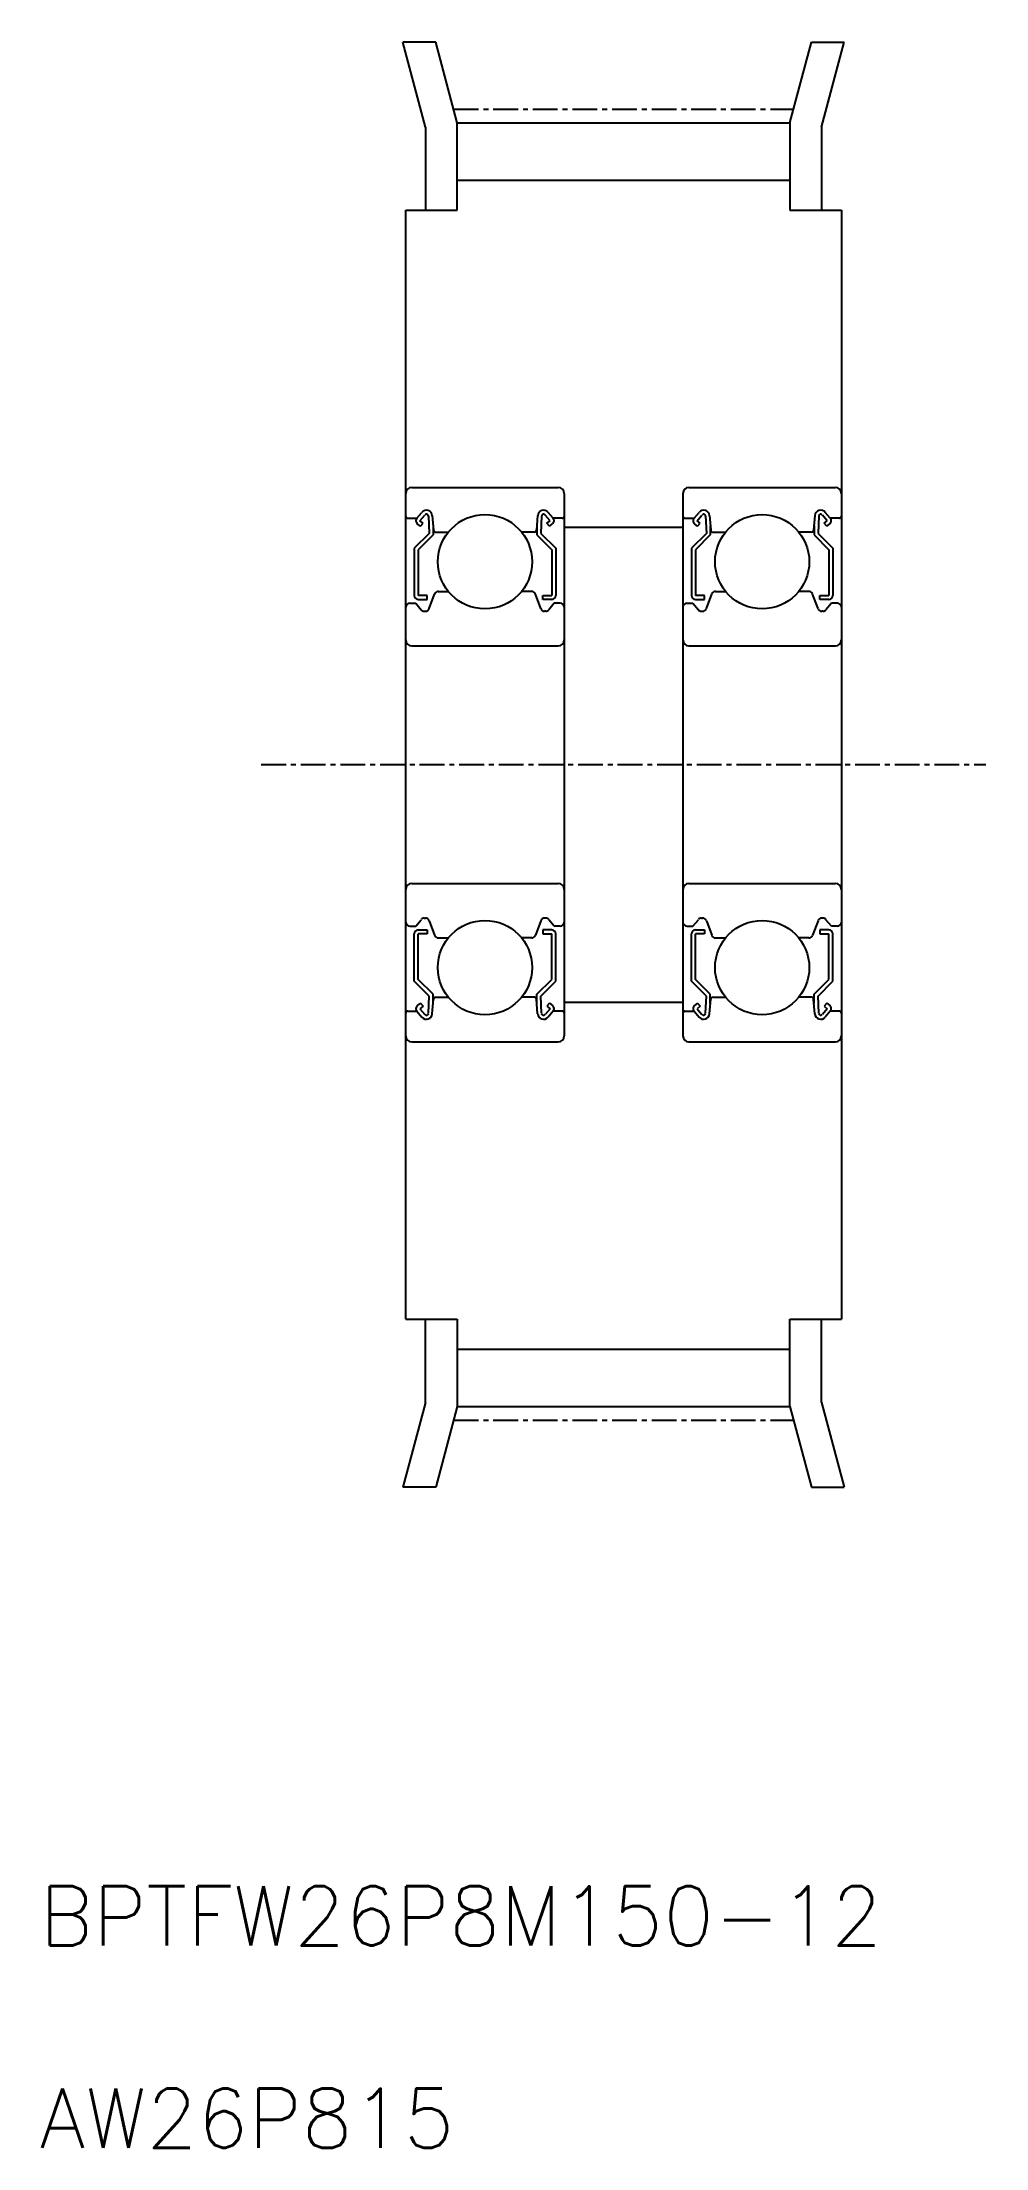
# Model space of a CAD drawing. Extents: x 22 to 70, y 0 to 107.
import ezdxf
from ezdxf.enums import TextEntityAlignment as Align

# ---------------------------------------------------------------- set-up
doc = ezdxf.new("R2010")
doc.units = 0
doc.linetypes.add('CENTER', pattern=[2, 1.25, -0.25, 0.25, -0.25])
doc.layers.get('0').update_dxf_attribs({"linetype": 'CONTINUOUS'})
doc.layers.add('CENTER', color=1, linetype='CONTINUOUS')
doc.styles.get("Standard").update_dxf_attribs({"font": 'txt.shx', "bigfont": 'bigfont.shx'})

msp = doc.modelspace()

# ---------------------------------------------------------------- linework, layer by layer
at = {"color": 7, "linetype": 'CONTINUOUS'}
for p, q in [((41.86, 106.68), (40.2, 106.68)), ((41.35, 102.38), (40.2, 106.68)), ((42.95, 102.6), (41.86, 106.68)), ((59.75, 102.6), (60.84, 106.68)), ((60.84, 106.68), (62.5, 106.68)), ((61.35, 102.38), (62.5, 106.68)), ((41.35, 102.38), (41.35, 98.18)), ((42.95, 102.6), (59.75, 102.6)), ((42.95, 98.18), (42.95, 102.6)), ((59.75, 102.6), (59.75, 98.18)), ((61.35, 102.38), (61.35, 98.18)), ((42.95, 99.7), (59.75, 99.7)), ((40.35, 42.18), (40.35, 98.18)), ((40.35, 98.18), (42.95, 98.18)), ((59.75, 98.18), (62.35, 98.18)), ((62.35, 98.18), (62.35, 42.18)), ((40.65, 84.18), (48.05, 84.18)), ((54.65, 84.18), (62.05, 84.18)), ((48.35, 83.88), (48.35, 56.48)), ((54.35, 83.88), (54.35, 56.48)), ((40.45, 82.63), (40.91, 82.63)), ((40.91, 82.63), (41.16, 82.92)), ((41.09, 82.22), (40.93, 82.34)), ((41.06, 82.5), (41.31, 82.79)), ((41.22, 82.37), (41.06, 82.5)), ((41.09, 82.22), (41.22, 82.37)), ((41.49, 82.74), (41.53, 81.86)), ((41.69, 82.76), (41.75, 82.02)), ((41.73, 82.25), (41.73, 81.78)), ((41.85, 81.93), (42.5, 81.93)), ((46.85, 81.93), (46.2, 81.93)), ((47.01, 82.76), (46.95, 82.02)), ((46.97, 82.25), (46.97, 81.78)), ((47.21, 82.74), (47.17, 81.86)), ((47.64, 82.5), (47.39, 82.79)), ((47.48, 82.37), (47.64, 82.5)), ((47.61, 82.22), (47.48, 82.37)), ((47.79, 82.63), (47.54, 82.92)), ((47.61, 82.22), (47.76, 82.34)), ((48.25, 82.63), (47.79, 82.63)), ((48.35, 82.18), (54.35, 82.18)), ((54.45, 82.63), (54.91, 82.63)), ((54.91, 82.63), (55.16, 82.92)), ((55.09, 82.22), (54.93, 82.34)), ((55.06, 82.5), (55.31, 82.79)), ((55.22, 82.37), (55.06, 82.5)), ((55.09, 82.22), (55.22, 82.37)), ((55.49, 82.74), (55.53, 81.86)), ((55.69, 82.76), (55.75, 82.02)), ((55.73, 82.25), (55.73, 81.78)), ((55.85, 81.93), (56.5, 81.93)), ((60.85, 81.93), (60.2, 81.93)), ((61.01, 82.76), (60.95, 82.02)), ((60.97, 82.25), (60.97, 81.78)), ((61.21, 82.74), (61.17, 81.86)), ((61.64, 82.5), (61.39, 82.79)), ((61.48, 82.37), (61.64, 82.5)), ((61.61, 82.22), (61.48, 82.37)), ((61.79, 82.63), (61.54, 82.92)), ((61.61, 82.22), (61.76, 82.34)), ((62.25, 82.63), (61.79, 82.63)), ((41.53, 81.86), (40.78, 81.11)), ((40.78, 81.11), (40.78, 78.73)), ((41.73, 81.78), (40.98, 81.03)), ((40.98, 81.03), (40.98, 78.73)), ((46.97, 81.78), (47.72, 81.03)), ((47.17, 81.86), (47.92, 81.11)), ((47.72, 81.03), (47.72, 78.73)), ((47.92, 81.11), (47.92, 78.73)), ((55.53, 81.86), (54.78, 81.11)), ((54.78, 81.11), (54.78, 78.73)), ((55.73, 81.78), (54.98, 81.03)), ((54.98, 81.03), (54.98, 78.73)), ((60.97, 81.78), (61.72, 81.03)), ((61.17, 81.86), (61.92, 81.11)), ((61.72, 81.03), (61.72, 78.73)), ((61.92, 81.11), (61.92, 78.73)), ((41.43, 78.73), (40.98, 78.73)), ((41.43, 78.53), (41.43, 78.73)), ((41.53, 78.06), (41.8, 78.79)), ((41.99, 78.93), (42.5, 78.93)), ((46.71, 78.93), (46.2, 78.93)), ((47.17, 78.06), (46.9, 78.79)), ((47.27, 78.53), (47.27, 78.73)), ((47.27, 78.73), (47.72, 78.73)), ((55.43, 78.73), (54.98, 78.73)), ((55.43, 78.53), (55.43, 78.73)), ((55.53, 78.06), (55.8, 78.79)), ((55.99, 78.93), (56.5, 78.93)), ((60.71, 78.93), (60.2, 78.93)), ((61.17, 78.06), (60.9, 78.79)), ((61.27, 78.73), (61.72, 78.73)), ((61.27, 78.53), (61.27, 78.73)), ((40.55, 78.33), (40.85, 78.33)), ((40.85, 78.33), (41.13, 78)), ((40.98, 78.53), (41.43, 78.53)), ((41.28, 77.93), (41.34, 77.93)), ((47.72, 78.53), (47.27, 78.53)), ((47.42, 77.93), (47.36, 77.93)), ((47.85, 78.33), (47.57, 78)), ((48.15, 78.33), (47.85, 78.33)), ((54.55, 78.33), (54.85, 78.33)), ((54.85, 78.33), (55.13, 78)), ((54.98, 78.53), (55.43, 78.53)), ((55.28, 77.93), (55.34, 77.93)), ((61.72, 78.53), (61.27, 78.53)), ((61.42, 77.93), (61.36, 77.93)), ((61.85, 78.33), (61.57, 78)), ((62.15, 78.33), (61.85, 78.33)), ((40.65, 76.18), (48.05, 76.18)), ((54.65, 76.18), (62.05, 76.18)), ((40.65, 64.18), (48.05, 64.18)), ((54.65, 64.18), (62.05, 64.18)), ((40.55, 62.03), (40.85, 62.03)), ((40.85, 62.03), (41.13, 62.35)), ((40.98, 61.83), (41.43, 61.83)), ((41.28, 62.43), (41.34, 62.43)), ((41.43, 61.83), (41.43, 61.63)), ((41.53, 62.29), (41.8, 61.56)), ((47.17, 62.29), (46.9, 61.56)), ((47.72, 61.83), (47.27, 61.83)), ((47.27, 61.83), (47.27, 61.63)), ((47.42, 62.43), (47.36, 62.43)), ((47.85, 62.03), (47.57, 62.35)), ((48.15, 62.03), (47.85, 62.03)), ((54.55, 62.03), (54.85, 62.03)), ((54.85, 62.03), (55.13, 62.35)), ((54.98, 61.83), (55.43, 61.83)), ((55.28, 62.43), (55.34, 62.43)), ((55.43, 61.83), (55.43, 61.63)), ((55.53, 62.29), (55.8, 61.56)), ((61.17, 62.29), (60.9, 61.56)), ((61.27, 61.83), (61.27, 61.63)), ((61.72, 61.83), (61.27, 61.83)), ((61.42, 62.43), (61.36, 62.43)), ((61.85, 62.03), (61.57, 62.35)), ((62.15, 62.03), (61.85, 62.03)), ((40.78, 59.24), (40.78, 61.63)), ((40.98, 59.33), (40.98, 61.63)), ((41.43, 61.63), (40.98, 61.63)), ((41.99, 61.43), (42.5, 61.43)), ((46.71, 61.43), (46.2, 61.43)), ((47.27, 61.63), (47.72, 61.63)), ((47.72, 59.33), (47.72, 61.63)), ((47.92, 59.24), (47.92, 61.63)), ((54.78, 59.24), (54.78, 61.63)), ((55.43, 61.63), (54.98, 61.63)), ((54.98, 59.33), (54.98, 61.63)), ((55.99, 61.43), (56.5, 61.43)), ((60.71, 61.43), (60.2, 61.43)), ((61.27, 61.63), (61.72, 61.63)), ((61.72, 59.33), (61.72, 61.63)), ((61.92, 59.24), (61.92, 61.63)), ((41.53, 58.49), (40.78, 59.24)), ((41.73, 58.58), (40.98, 59.33)), ((41.73, 58.11), (41.73, 58.58)), ((46.97, 58.58), (47.72, 59.33)), ((46.97, 58.11), (46.97, 58.58)), ((47.17, 58.49), (47.92, 59.24)), ((55.53, 58.49), (54.78, 59.24)), ((55.73, 58.58), (54.98, 59.33)), ((55.73, 58.11), (55.73, 58.58)), ((60.97, 58.58), (61.72, 59.33)), ((60.97, 58.11), (60.97, 58.58)), ((61.17, 58.49), (61.92, 59.24)), ((40.45, 57.73), (40.91, 57.73)), ((40.91, 57.73), (41.16, 57.43)), ((41.09, 58.14), (40.93, 58.01)), ((41.22, 57.98), (41.06, 57.85)), ((41.06, 57.85), (41.31, 57.56)), ((41.09, 58.14), (41.22, 57.98)), ((41.49, 57.62), (41.53, 58.49)), ((41.69, 57.59), (41.75, 58.33)), ((41.85, 58.43), (42.5, 58.43)), ((46.85, 58.43), (46.2, 58.43)), ((47.01, 57.59), (46.95, 58.33)), ((47.21, 57.62), (47.17, 58.49)), ((47.64, 57.85), (47.39, 57.56)), ((47.61, 58.14), (47.48, 57.98)), ((47.48, 57.98), (47.64, 57.85)), ((47.79, 57.73), (47.54, 57.43)), ((47.61, 58.14), (47.76, 58.01)), ((48.25, 57.73), (47.79, 57.73)), ((48.35, 58.18), (54.35, 58.18)), ((54.45, 57.73), (54.91, 57.73)), ((54.91, 57.73), (55.16, 57.43)), ((55.09, 58.14), (54.93, 58.01)), ((55.22, 57.98), (55.06, 57.85)), ((55.06, 57.85), (55.31, 57.56)), ((55.09, 58.14), (55.22, 57.98)), ((55.49, 57.62), (55.53, 58.49)), ((55.69, 57.59), (55.75, 58.33)), ((55.85, 58.43), (56.5, 58.43)), ((60.85, 58.43), (60.2, 58.43)), ((61.01, 57.59), (60.95, 58.33)), ((61.21, 57.62), (61.17, 58.49)), ((61.64, 57.85), (61.39, 57.56)), ((61.61, 58.14), (61.48, 57.98)), ((61.48, 57.98), (61.64, 57.85)), ((61.79, 57.73), (61.54, 57.43)), ((61.61, 58.14), (61.76, 58.01)), ((62.25, 57.73), (61.79, 57.73)), ((40.65, 56.18), (48.05, 56.18)), ((54.65, 56.18), (62.05, 56.18)), ((40.35, 42.18), (42.95, 42.18)), ((41.35, 37.97), (41.35, 42.18)), ((42.95, 42.18), (42.95, 37.76)), ((59.75, 42.18), (62.35, 42.18)), ((59.75, 37.76), (59.75, 42.18)), ((61.35, 37.97), (61.35, 42.18)), ((42.95, 40.66), (59.75, 40.66)), ((41.35, 37.97), (40.2, 33.68)), ((42.95, 37.76), (41.86, 33.68)), ((42.95, 37.76), (59.75, 37.76)), ((59.75, 37.76), (60.84, 33.68)), ((61.35, 37.97), (62.5, 33.68)), ((41.86, 33.68), (40.2, 33.68)), ((60.84, 33.68), (62.5, 33.68))]:
    msp.add_line(p, q, dxfattribs=at)
for centre in [(44.35, 80.43), (58.35, 80.43), (44.35, 59.93), (58.35, 59.93)]:
    msp.add_circle(centre, 2.38, dxfattribs=at)
for centre, radius, start, end in [((40.65, 83.88), 0.3, 90, 180), ((48.05, 83.88), 0.3, 0, 90), ((54.65, 83.88), 0.3, 90, 180), ((62.05, 83.88), 0.3, 0, 90), ((41.39, 82.73), 0.3, 4.9968, 140.002), ((47.31, 82.73), 0.3, 39.998, 175.0032), ((55.39, 82.73), 0.3, 4.9968, 140.002), ((61.31, 82.73), 0.3, 39.998, 175.0032), ((40.45, 82.73), 0.1, 180, 270), ((41.06, 82.5), 0.2, 140.002, 230.0863), ((41.39, 82.73), 0.1, 2.8198, 140.0022), ((41.85, 82.03), 0.1, 184.9968, 269.9991), ((46.85, 82.03), 0.1, 270.0009, 355.0032), ((47.31, 82.73), 0.1, 39.9978, 177.1802), ((47.64, 82.5), 0.2, 309.9137, 39.998), ((48.25, 82.73), 0.1, 270, 0), ((54.45, 82.73), 0.1, 180, 270), ((55.06, 82.5), 0.2, 140.002, 230.0863), ((55.39, 82.73), 0.1, 2.8198, 140.0022), ((55.85, 82.03), 0.1, 184.9968, 269.9991), ((60.85, 82.03), 0.1, 270.0009, 355.0032), ((61.31, 82.73), 0.1, 39.9978, 177.1802), ((61.64, 82.5), 0.2, 309.9137, 39.998), ((62.25, 82.73), 0.1, 270, 0), ((40.98, 78.73), 0.2, 180, 270), ((41.99, 78.73), 0.2, 90, 159.9916), ((46.71, 78.73), 0.2, 20.0084, 90), ((47.72, 78.73), 0.2, 270, 0), ((54.98, 78.73), 0.2, 180, 270), ((55.99, 78.73), 0.2, 90, 159.9916), ((60.71, 78.73), 0.2, 20.0084, 90), ((61.72, 78.73), 0.2, 270, 0), ((40.55, 78.13), 0.2, 90, 180), ((41.28, 78.13), 0.2, 219.9952, 270), ((41.34, 78.13), 0.2, 270, 339.9916), ((47.36, 78.13), 0.2, 200.0084, 270), ((47.42, 78.13), 0.2, 270, 320.0048), ((48.15, 78.13), 0.2, 0, 90), ((54.55, 78.13), 0.2, 90, 180), ((55.28, 78.13), 0.2, 219.9952, 270), ((55.34, 78.13), 0.2, 270, 339.9916), ((61.36, 78.13), 0.2, 200.0084, 270), ((61.42, 78.13), 0.2, 270, 320.0048), ((62.15, 78.13), 0.2, 0, 90), ((40.65, 76.48), 0.3, 180, 270), ((48.05, 76.48), 0.3, 270, 0), ((54.65, 76.48), 0.3, 180, 270), ((62.05, 76.48), 0.3, 270, 0), ((40.65, 63.88), 0.3, 90, 180), ((48.05, 63.88), 0.3, 0, 90), ((54.65, 63.88), 0.3, 90, 180), ((62.05, 63.88), 0.3, 0, 90), ((40.55, 62.23), 0.2, 180, 270), ((40.98, 61.63), 0.2, 90, 180), ((41.28, 62.23), 0.2, 90, 140.0048), ((41.34, 62.23), 0.2, 20.0084, 90), ((47.36, 62.23), 0.2, 90, 159.9916), ((47.42, 62.23), 0.2, 39.9952, 90), ((47.72, 61.63), 0.2, 0, 90), ((48.15, 62.23), 0.2, 270, 0), ((54.55, 62.23), 0.2, 180, 270), ((54.98, 61.63), 0.2, 90, 180), ((55.28, 62.23), 0.2, 90, 140.0048), ((55.34, 62.23), 0.2, 20.0084, 90), ((61.36, 62.23), 0.2, 90, 159.9916), ((61.42, 62.23), 0.2, 39.9952, 90), ((61.72, 61.63), 0.2, 0, 90), ((62.15, 62.23), 0.2, 270, 0), ((41.99, 61.63), 0.2, 200.0084, 270), ((46.71, 61.63), 0.2, 270, 339.9916), ((55.99, 61.63), 0.2, 200.0084, 270), ((60.71, 61.63), 0.2, 270, 339.9916), ((40.45, 57.63), 0.1, 90, 180), ((41.06, 57.85), 0.2, 129.9137, 219.998), ((41.39, 57.62), 0.3, 219.998, 355.0032), ((41.39, 57.62), 0.1, 219.9978, 357.1802), ((41.85, 58.33), 0.1, 90.0009, 175.0032), ((46.85, 58.33), 0.1, 4.9968, 89.9991), ((47.31, 57.62), 0.3, 184.9968, 320.002), ((47.31, 57.62), 0.1, 182.8198, 320.0022), ((47.64, 57.85), 0.2, 320.002, 50.0863), ((48.25, 57.63), 0.1, 0, 90), ((54.45, 57.63), 0.1, 90, 180), ((55.06, 57.85), 0.2, 129.9137, 219.998), ((55.39, 57.62), 0.3, 219.998, 355.0032), ((55.39, 57.62), 0.1, 219.9978, 357.1802), ((55.85, 58.33), 0.1, 90.0009, 175.0032), ((60.85, 58.33), 0.1, 4.9968, 89.9991), ((61.31, 57.62), 0.3, 184.9968, 320.002), ((61.31, 57.62), 0.1, 182.8198, 320.0022), ((61.64, 57.85), 0.2, 320.002, 50.0863), ((62.25, 57.63), 0.1, 0, 90), ((40.65, 56.48), 0.3, 180, 270), ((48.05, 56.48), 0.3, 270, 0), ((54.65, 56.48), 0.3, 180, 270), ((62.05, 56.48), 0.3, 270, 0)]:
    msp.add_arc(centre, radius, start, end, dxfattribs=at)
at = {"layer": 'CENTER', "color": 1, "linetype": 'CENTER'}
for p, q in [((42.77, 103.28), (59.93, 103.28)), ((33.05, 70.18), (69.65, 70.18)), ((42.77, 37.07), (59.93, 37.07))]:
    msp.add_line(p, q, dxfattribs=at)

# ---------------------------------------------------------------- texts
at = {"color": 7, "linetype": 'CONTINUOUS'}
for s, p in [('BPTFW26P8M150-12', (21.85, 9.63)), ('AW26P815', (21.85, -0.59))]:
    msp.add_text(s, height=3, dxfattribs=at).set_placement(p, align=Align.BOTTOM_LEFT)

doc.saveas('drawing.dxf')
